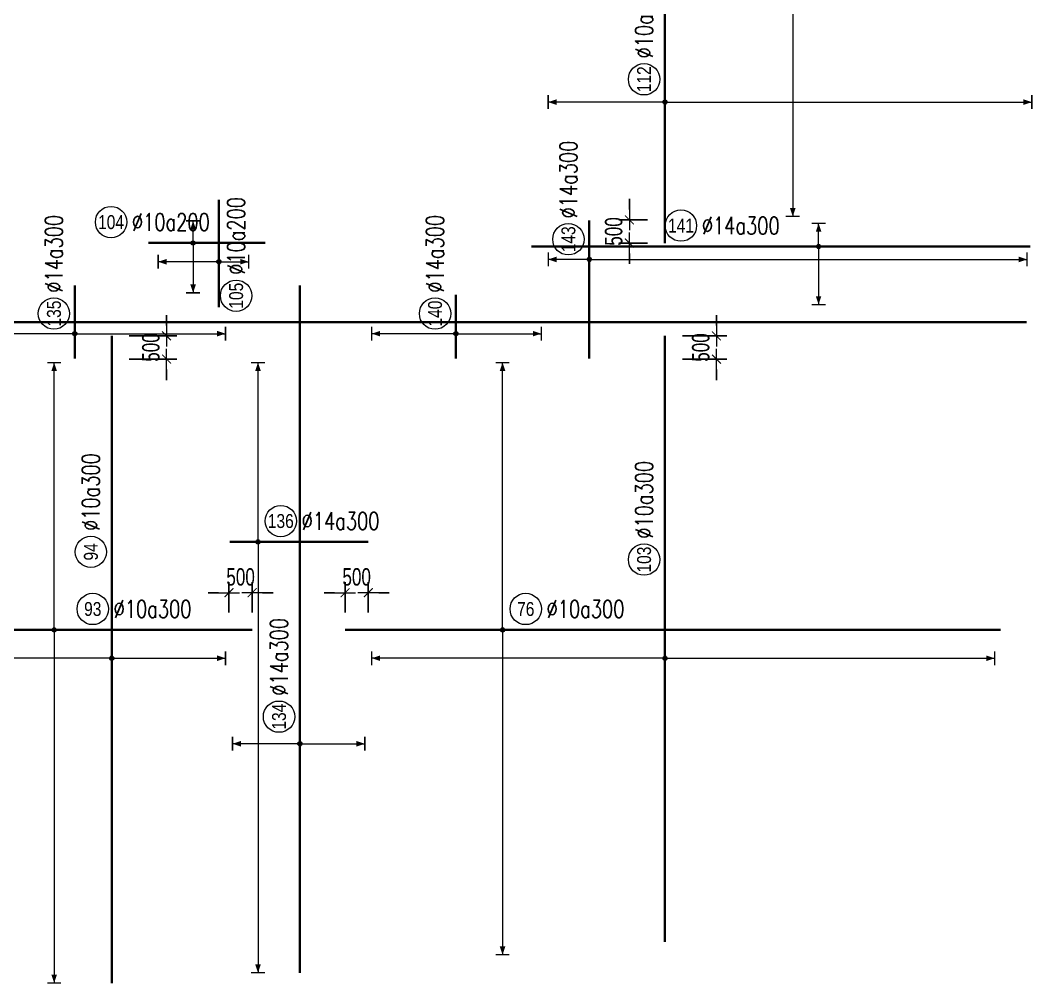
# Model space of a CAD drawing. Header units: millimetres. Extents: x -179076 to 505271, y -26127 to 124331.
# Drawn here: x 66705 to 88554, y 37243 to 58000 of the extents above; entities that cross this region are included whole.
import ezdxf
from ezdxf.enums import TextEntityAlignment as Align

# ---------------------------------------------------------------- set-up
doc = ezdxf.new("R2010")
doc.units = ezdxf.units.MM
doc.layers.get('0').update_dxf_attribs({"lineweight": 20})
doc.layers.get('Defpoints').update_dxf_attribs({"color": 151, "lineweight": 9})
for name, color, linetype, lineweight in [('NDC_S_DIM', 1, 'Continuous', 15), ('NDC_S_REBAR', 4, 'Continuous', 35), ('NDC_S_VN TEXT', 7, 'Continuous', 20)]:
    doc.layers.add(name, color=color, linetype=linetype, lineweight=lineweight)
doc.styles.add('ARIAL', font='arial.ttf', dxfattribs={"width": 0.8})
doc.styles.add('NDC_DIM', font='', dxfattribs={"width": 0.75})
doc.styles.add('NDC_EN TXT', font='romans.shx', dxfattribs={"width": 0.8})
doc.styles.get('NDC_DIM').set_extended_font_data('Dotum')
doc.dimstyles.new('NDC_dim_150', dxfattribs={"dimscale": 150, "dimtxt": 2.5, "dimasz": 1.5, "dimexe": 1.5, "dimexo": 2.5, "dimgap": 1, "dimtad": 1, "dimdec": 0, "dimzin": 0, "dimdsep": 46, "dimtxsty": 'NDC_DIM', "dimblk": 'DIMMARK', "dimcen": 0.09, "dimdle": 1.2, "dimclrd": 1, "dimclre": 1, "dimclrt": 3, "dimadec": 0, "dimazin": 0, "dimtfac": 1, "dimtdec": 0, "dimtix": 1, "dimtofl": 0, "dimtmove": 0, "dimatfit": 3, "dimfxl": 8, "dimfxlon": 1, "dimtolj": 1, "dimtzin": 0, "dimarcsym": 0})

# ---------------------------------------------------------------- blocks, each defined once
blk = doc.blocks.new('DIMMARK')
at = {"layer": 'NDC_S_DIM', "color": 1}
blk.add_line((-1.5, 0), (1, 0), dxfattribs=at)
at = {"layer": 'NDC_S_DIM', "color": 2, "const_width": 0.1}
blk.add_lwpolyline([(-0.424, -0.424), (0.424, 0.424)], dxfattribs=at)
blk = doc.blocks.new('*D223')
at = {"layer": 'Defpoints', "color": 0, "transparency": 16777216}
for p in [(79825, 53700), (80590, 53700), (80590, 53200)]:
    blk.add_point(p, dxfattribs=at)
at = {"layer": 'NDC_S_DIM', "color": 1, "lineweight": -2, "transparency": 16777216}
for p, q in [((79825, 53925), (79825, 54150)), ((80215, 53700), (79600, 53700)), ((80215, 53200), (79600, 53200)), ((79825, 52975), (79825, 52750))]:
    blk.add_line(p, q, dxfattribs=at)
at = {"layer": 'NDC_S_DIM', "color": 1, "lineweight": -2, "transparency": 16777216, "xscale": 225, "yscale": 225, "zscale": 225}
for p, rotation in [((79825, 53700), 270), ((79825, 53200), 90)]:
    blk.add_blockref('DIMMARK', p, dxfattribs=dict(at, rotation=rotation))
at = {"layer": 'NDC_S_DIM', "color": 3, "transparency": 16777216, "insert": (79487, 53450), "char_height": 375, "attachment_point": 5, "rotation": 90, "style": 'NDC_DIM'}
blk.add_mtext('\\A1;500', dxfattribs=at)
blk = doc.blocks.new('*D224')
at = {"layer": 'Defpoints', "color": 0, "transparency": 16777216}
for p in [(80590, 51200), (80590, 50700), (81700, 50700)]:
    blk.add_point(p, dxfattribs=at)
at = {"layer": 'NDC_S_DIM', "color": 1, "lineweight": -2, "transparency": 16777216}
for p, q in [((81700, 51425), (81700, 51650)), ((80965, 51200), (81925, 51200)), ((80965, 50700), (81925, 50700)), ((81700, 50475), (81700, 50250))]:
    blk.add_line(p, q, dxfattribs=at)
at = {"layer": 'NDC_S_DIM', "color": 1, "lineweight": -2, "transparency": 16777216, "xscale": 225, "yscale": 225, "zscale": 225}
for p, rotation in [((81700, 51200), 270), ((81700, 50700), 90)]:
    blk.add_blockref('DIMMARK', p, dxfattribs=dict(at, rotation=rotation))
at = {"layer": 'NDC_S_DIM', "color": 3, "transparency": 16777216, "insert": (81362, 50950), "char_height": 375, "attachment_point": 5, "rotation": 90, "style": 'NDC_DIM'}
blk.add_mtext('\\A1;500', dxfattribs=at)
blk = doc.blocks.new('*D225')
at = {"layer": 'Defpoints', "color": 0, "transparency": 16777216}
for p in [(74200, 45668), (73700, 44867), (74200, 44867)]:
    blk.add_point(p, dxfattribs=at)
at = {"layer": 'NDC_S_DIM', "color": 1, "lineweight": -2, "transparency": 16777216}
for p, q in [((73700, 45242), (73700, 45893)), ((74200, 45242), (74200, 45893)), ((73475, 45668), (73250, 45668)), ((74425, 45668), (74650, 45668))]:
    blk.add_line(p, q, dxfattribs=at)
at = {"layer": 'NDC_S_DIM', "color": 1, "lineweight": -2, "transparency": 16777216, "xscale": 225, "yscale": 225, "zscale": 225}
blk.add_blockref('DIMMARK', (73700, 45668), dxfattribs=at)
at = {"layer": 'NDC_S_DIM', "color": 1, "lineweight": -2, "transparency": 16777216, "xscale": 225, "yscale": 225, "zscale": 225, "rotation": 180}
blk.add_blockref('DIMMARK', (74200, 45668), dxfattribs=at)
at = {"layer": 'NDC_S_DIM', "color": 3, "transparency": 16777216, "insert": (73950, 46006), "char_height": 375, "attachment_point": 5, "style": 'NDC_DIM'}
blk.add_mtext('\\A1;500', dxfattribs=at)
blk = doc.blocks.new('*D226')
at = {"layer": 'Defpoints', "color": 0, "transparency": 16777216}
for p in [(71200, 45668), (71200, 44867), (71700, 44867)]:
    blk.add_point(p, dxfattribs=at)
at = {"layer": 'NDC_S_DIM', "color": 1, "lineweight": -2, "transparency": 16777216}
for p, q in [((71200, 45242), (71200, 45893)), ((71700, 45242), (71700, 45893)), ((70975, 45668), (70750, 45668)), ((71925, 45668), (72150, 45668))]:
    blk.add_line(p, q, dxfattribs=at)
at = {"layer": 'NDC_S_DIM', "color": 1, "lineweight": -2, "transparency": 16777216, "xscale": 225, "yscale": 225, "zscale": 225}
blk.add_blockref('DIMMARK', (71200, 45668), dxfattribs=at)
at = {"layer": 'NDC_S_DIM', "color": 1, "lineweight": -2, "transparency": 16777216, "xscale": 225, "yscale": 225, "zscale": 225, "rotation": 180}
blk.add_blockref('DIMMARK', (71700, 45668), dxfattribs=at)
at = {"layer": 'NDC_S_DIM', "color": 3, "transparency": 16777216, "insert": (71450, 46006), "char_height": 375, "attachment_point": 5, "style": 'NDC_DIM'}
blk.add_mtext('\\A1;500', dxfattribs=at)
blk = doc.blocks.new('*D236')
at = {"layer": 'Defpoints', "color": 0, "transparency": 16777216}
for p in [(68675, 51200), (68675, 50700), (69855, 50700)]:
    blk.add_point(p, dxfattribs=at)
at = {"layer": 'NDC_S_DIM', "color": 1, "lineweight": -2, "transparency": 16777216}
for p, q in [((69855, 51425), (69855, 51650)), ((69050, 51200), (70080, 51200)), ((69050, 50700), (70080, 50700)), ((69855, 50475), (69855, 50250))]:
    blk.add_line(p, q, dxfattribs=at)
at = {"layer": 'NDC_S_DIM', "color": 1, "lineweight": -2, "transparency": 16777216, "xscale": 225, "yscale": 225, "zscale": 225}
for p, rotation in [((69855, 51200), 270), ((69855, 50700), 90)]:
    blk.add_blockref('DIMMARK', p, dxfattribs=dict(at, rotation=rotation))
at = {"layer": 'NDC_S_DIM', "color": 3, "transparency": 16777216, "insert": (69518, 50950), "char_height": 375, "attachment_point": 5, "rotation": 90, "style": 'NDC_DIM'}
blk.add_mtext('\\A1;500', dxfattribs=at)
blk = doc.blocks.new('*U403')
h = blk.add_hatch(color=6)
edge = h.paths.add_edge_path()
edge.add_arc((-7.93, 0), 0.3, 0, 360)
at = {"layer": 'NDC_S_DIM', "color": 8}
for q in [(-7.93, 38.39), (-7.93, -50.72)]:
    blk.add_line((-7.93, 0), q, dxfattribs=at)
for points in [[(-8.93, 38.39, 0.2, 0.2, 0), (-6.93, 38.39, 0, 0, 0)], [(-8.93, -50.72, 0.2, 0.2, 0), (-6.93, -50.72, 0, 0, 0)]]:
    blk.add_lwpolyline(points, format="xyseb", dxfattribs=at)
at = {"layer": 'NDC_S_DIM'}
blk.add_circle((-2.39, 3), 2.25, dxfattribs=at)
at = {"layer": 'NDC_S_DIM', "color": 6}
blk.add_circle((-7.93, 0), 0.3, dxfattribs=at)
at = {"layer": 'NDC_S_DIM', "color": 8}
for points in [[(-8.33, 37.19), (-7.93, 38.39), (-7.53, 37.19)], [(-8.33, -49.52), (-7.93, -50.72), (-7.53, -49.52)]]:
    blk.add_solid(points, dxfattribs=at)
at = {"layer": 'NDC_S_REBAR'}
for p, q in [((0, 0), (-26.16, 0)), ((-26.16, 0), (-26.16, 0)), ((0, 0), (20.5, 0)), ((20.5, 0), (20.5, 0)), ((20.5, 0), (20.5, 0)), ((-26.16, 0), (-26.16, 0))]:
    blk.add_line(p, q, dxfattribs=at)
at = {"layer": 'NDC_S_VN TEXT', "style": 'ARIAL', "width": 0.8}
blk.add_attdef('KHT', text='', height=2, dxfattribs=at).set_placement((-2.39, 3), align=Align.MIDDLE_CENTER)
at = {"layer": 'NDC_S_VN TEXT', "color": 3, "style": 'NDC_EN TXT', "width": 0.75}
blk.add_attdef('DKT', (0.61, 1.75), '', height=2.5, dxfattribs=at)
blk = doc.blocks.new('*U402')
h = blk.add_hatch(color=6)
edge = h.paths.add_edge_path()
edge.add_arc((-3.55, 0), 0.3, 0, 360)
at = {"layer": 'NDC_S_DIM', "color": 8}
for q in [(-3.55, 38.39), (-3.55, -46.66)]:
    blk.add_line((-3.55, 0), q, dxfattribs=at)
for points in [[(-4.55, 38.39, 0.2, 0.2, 0), (-2.55, 38.39, 0, 0, 0)], [(-4.55, -46.66, 0.2, 0.2, 0), (-2.55, -46.66, 0, 0, 0)]]:
    blk.add_lwpolyline(points, format="xyseb", dxfattribs=at)
at = {"layer": 'NDC_S_DIM'}
blk.add_circle((-0.22, 3), 2.25, dxfattribs=at)
at = {"layer": 'NDC_S_DIM', "color": 6}
blk.add_circle((-3.55, 0), 0.3, dxfattribs=at)
at = {"layer": 'NDC_S_DIM', "color": 8}
for points in [[(-3.95, 37.19), (-3.55, 38.39), (-3.15, 37.19)], [(-3.95, -45.46), (-3.55, -46.66), (-3.15, -45.46)]]:
    blk.add_solid(points, dxfattribs=at)
at = {"layer": 'NDC_S_REBAR'}
for p, q in [((0, 0), (-26.16, 0)), ((-26.16, 0), (-26.16, 0)), ((0, 0), (67.96, 0)), ((67.96, 0), (67.96, 0)), ((67.96, 0), (67.96, 0)), ((-26.16, 0), (-26.16, 0))]:
    blk.add_line(p, q, dxfattribs=at)
at = {"layer": 'NDC_S_VN TEXT', "style": 'ARIAL', "width": 0.8}
blk.add_attdef('KHT', text='', height=2, dxfattribs=at).set_placement((-0.22, 3), align=Align.MIDDLE_CENTER)
at = {"layer": 'NDC_S_VN TEXT', "color": 3, "style": 'NDC_EN TXT', "width": 0.75}
blk.add_attdef('DKT', (2.78, 1.75), '', height=2.5, dxfattribs=at)
blk = doc.blocks.new('*U401')
h = blk.add_hatch(color=6)
edge = h.paths.add_edge_path()
edge.add_arc((13.48, 0), 0.3, 0, 360)
at = {"layer": 'NDC_S_DIM', "color": 8}
for q in [(13.48, 20.4), (13.48, -35.94)]:
    blk.add_line((13.48, 0), q, dxfattribs=at)
for points in [[(12.48, 20.4, 0.2, 0.2, 0), (14.48, 20.4, 0, 0, 0)], [(12.48, -35.94, 0.2, 0.2, 0), (14.48, -35.94, 0, 0, 0)]]:
    blk.add_lwpolyline(points, format="xyseb", dxfattribs=at)
at = {"layer": 'NDC_S_DIM'}
blk.add_circle((10.66, 3), 2.25, dxfattribs=at)
at = {"layer": 'NDC_S_DIM', "color": 6}
blk.add_circle((13.48, 0), 0.3, dxfattribs=at)
at = {"layer": 'NDC_S_DIM', "color": 8}
for points in [[(13.08, 19.2), (13.48, 20.4), (13.88, 19.2)], [(13.08, -34.74), (13.48, -35.94), (13.88, -34.74)]]:
    blk.add_solid(points, dxfattribs=at)
at = {"layer": 'NDC_S_REBAR'}
for p, q in [((0, 0), (-24.04, 0)), ((-24.04, 0), (-24.04, 0)), ((0, 0), (48.22, 0)), ((48.22, 0), (48.22, 0)), ((48.22, 0), (48.22, 0)), ((-24.04, 0), (-24.04, 0))]:
    blk.add_line(p, q, dxfattribs=at)
at = {"layer": 'NDC_S_VN TEXT', "style": 'ARIAL', "width": 0.8}
blk.add_attdef('KHT', text='', height=2, dxfattribs=at).set_placement((10.66, 3), align=Align.MIDDLE_CENTER)
at = {"layer": 'NDC_S_VN TEXT', "color": 3, "style": 'NDC_EN TXT', "width": 0.75}
blk.add_attdef('DKT', (13.66, 1.75), '', height=2.5, dxfattribs=at)
blk = doc.blocks.new('*U392')
h = blk.add_hatch(color=6)
edge = h.paths.add_edge_path()
edge.add_arc((-5.66, 0), 0.3, 0, 360)
at = {"layer": 'NDC_S_DIM', "color": 8}
for q in [(-5.66, 25.75), (-5.66, -61.89)]:
    blk.add_line((-5.66, 0), q, dxfattribs=at)
for points in [[(-6.66, 25.75, 0.2, 0.2, 0), (-4.66, 25.75, 0, 0, 0)], [(-6.66, -61.89, 0.2, 0.2, 0), (-4.66, -61.89, 0, 0, 0)]]:
    blk.add_lwpolyline(points, format="xyseb", dxfattribs=at)
at = {"layer": 'NDC_S_DIM'}
blk.add_circle((-2.39, 3), 2.25, dxfattribs=at)
at = {"layer": 'NDC_S_DIM', "color": 6}
blk.add_circle((-5.66, 0), 0.3, dxfattribs=at)
at = {"layer": 'NDC_S_DIM', "color": 8}
for points in [[(-6.06, 24.55), (-5.66, 25.75), (-5.26, 24.55)], [(-6.06, -60.69), (-5.66, -61.89), (-5.26, -60.69)]]:
    blk.add_solid(points, dxfattribs=at)
at = {"layer": 'NDC_S_REBAR'}
for p, q in [((0, 0), (-9.73, 0)), ((-9.73, 0), (-9.73, 0)), ((0, 0), (10.15, 0)), ((10.15, 0), (10.15, 0)), ((10.15, 0), (10.15, 0)), ((-9.73, 0), (-9.73, 0))]:
    blk.add_line(p, q, dxfattribs=at)
at = {"layer": 'NDC_S_VN TEXT', "style": 'ARIAL', "width": 0.8}
blk.add_attdef('KHT', text='', height=2, dxfattribs=at).set_placement((-2.39, 3), align=Align.MIDDLE_CENTER)
at = {"layer": 'NDC_S_VN TEXT', "color": 3, "style": 'NDC_EN TXT', "width": 0.75}
blk.add_attdef('DKT', (0.61, 1.75), '', height=2.5, dxfattribs=at)
blk = doc.blocks.new('*U382')
h = blk.add_hatch(color=6)
edge = h.paths.add_edge_path()
edge.add_arc((-5.66, 0), 0.3, 0, 360)
at = {"layer": 'NDC_S_DIM', "color": 8}
for q in [(-5.66, 22.67), (-5.66, -16.33)]:
    blk.add_line((-5.66, 0), q, dxfattribs=at)
for points in [[(-6.66, 22.67, 0.2, 0.2, 0), (-4.66, 22.67, 0, 0, 0)], [(-6.66, -16.33, 0.2, 0.2, 0), (-4.66, -16.33, 0, 0, 0)]]:
    blk.add_lwpolyline(points, format="xyseb", dxfattribs=at)
at = {"layer": 'NDC_S_DIM'}
blk.add_circle((9.62, 3), 2.25, dxfattribs=at)
at = {"layer": 'NDC_S_DIM', "color": 6}
blk.add_circle((-5.66, 0), 0.3, dxfattribs=at)
at = {"layer": 'NDC_S_DIM', "color": 8}
for points in [[(-6.06, 21.47), (-5.66, 22.67), (-5.26, 21.47)], [(-6.06, -15.13), (-5.66, -16.33), (-5.26, -15.13)]]:
    blk.add_solid(points, dxfattribs=at)
at = {"layer": 'NDC_S_REBAR'}
for p, q in [((0, 0), (-52.32, 0)), ((-52.32, 0), (-52.32, 0)), ((0, 0), (40.64, 0)), ((40.64, 0), (40.64, 0)), ((40.64, 0), (40.64, 0)), ((-52.32, 0), (-52.32, 0))]:
    blk.add_line(p, q, dxfattribs=at)
at = {"layer": 'NDC_S_VN TEXT', "style": 'ARIAL', "width": 0.8}
blk.add_attdef('KHT', text='', height=2, dxfattribs=at).set_placement((9.62, 3), align=Align.MIDDLE_CENTER)
at = {"layer": 'NDC_S_VN TEXT', "color": 3, "style": 'NDC_EN TXT', "width": 0.75}
blk.add_attdef('DKT', (12.62, 1.75), '', height=2.5, dxfattribs=at)
blk = doc.blocks.new('*U381')
h = blk.add_hatch(color=6)
edge = h.paths.add_edge_path()
edge.add_arc((-5.66, 0), 0.3, 0, 360)
at = {"layer": 'NDC_S_DIM', "color": 8}
for q in [(-5.66, 42.1), (-5.66, -47.35)]:
    blk.add_line((-5.66, 0), q, dxfattribs=at)
for points in [[(-6.66, 42.1, 0.2, 0.2, 0), (-4.66, 42.1, 0, 0, 0)], [(-6.66, -47.35, 0.2, 0.2, 0), (-4.66, -47.35, 0, 0, 0)]]:
    blk.add_lwpolyline(points, format="xyseb", dxfattribs=at)
at = {"layer": 'NDC_S_DIM'}
blk.add_circle((8.51, 3), 2.25, dxfattribs=at)
at = {"layer": 'NDC_S_DIM', "color": 6}
blk.add_circle((-5.66, 0), 0.3, dxfattribs=at)
at = {"layer": 'NDC_S_DIM', "color": 8}
for points in [[(-6.06, 40.9), (-5.66, 42.1), (-5.26, 40.9)], [(-6.06, -46.15), (-5.66, -47.35), (-5.26, -46.15)]]:
    blk.add_solid(points, dxfattribs=at)
at = {"layer": 'NDC_S_REBAR'}
for p, q in [((0, 0), (-46.4, 0)), ((-46.4, 0), (-46.4, 0)), ((0, 0), (40.64, 0)), ((40.64, 0), (40.64, 0)), ((40.64, 0), (40.64, 0)), ((-46.4, 0), (-46.4, 0))]:
    blk.add_line(p, q, dxfattribs=at)
at = {"layer": 'NDC_S_VN TEXT', "style": 'ARIAL', "width": 0.8}
blk.add_attdef('KHT', text='', height=2, dxfattribs=at).set_placement((8.51, 3), align=Align.MIDDLE_CENTER)
at = {"layer": 'NDC_S_VN TEXT', "color": 3, "style": 'NDC_EN TXT', "width": 0.75}
blk.add_attdef('DKT', (11.51, 1.75), '', height=2.5, dxfattribs=at)
blk = doc.blocks.new('*U373')
h = blk.add_hatch(color=6)
edge = h.paths.add_edge_path()
edge.add_arc((-26.39, 0), 0.3, 0, 360)
at = {"layer": 'NDC_S_DIM', "color": 8}
for q in [(-26.39, 9.68), (-26.39, -9.32)]:
    blk.add_line((-26.39, 0), q, dxfattribs=at)
for points in [[(-27.39, 9.68, 0.2, 0.2, 0), (-25.39, 9.68, 0, 0, 0)], [(-27.39, -9.32, 0.2, 0.2, 0), (-25.39, -9.32, 0, 0, 0)]]:
    blk.add_lwpolyline(points, format="xyseb", dxfattribs=at)
at = {"layer": 'NDC_S_DIM'}
blk.add_circle((-22.5, 3), 2.25, dxfattribs=at)
at = {"layer": 'NDC_S_DIM', "color": 6}
blk.add_circle((-26.39, 0), 0.3, dxfattribs=at)
at = {"layer": 'NDC_S_DIM', "color": 8}
for points in [[(-26.79, 8.48), (-26.39, 9.68), (-25.99, 8.48)], [(-26.79, -8.12), (-26.39, -9.32), (-25.99, -8.12)]]:
    blk.add_solid(points, dxfattribs=at)
at = {"layer": 'NDC_S_REBAR'}
for p, q in [((0, 0), (-59.27, 0)), ((-59.27, 0), (-59.27, 0)), ((0, 0), (39.42, 0)), ((39.42, 0), (39.42, 0)), ((39.42, 0), (39.42, 0)), ((-59.27, 0), (-59.27, 0))]:
    blk.add_line(p, q, dxfattribs=at)
at = {"layer": 'NDC_S_VN TEXT', "style": 'ARIAL', "width": 0.8}
blk.add_attdef('KHT', text='', height=2, dxfattribs=at).set_placement((-22.5, 3), align=Align.MIDDLE_CENTER)
at = {"layer": 'NDC_S_VN TEXT', "color": 3, "style": 'NDC_EN TXT', "width": 0.75}
blk.add_attdef('DKT', (-19.5, 1.75), '', height=2.5, dxfattribs=at)
blk = doc.blocks.new('*U366')
h = blk.add_hatch(color=6)
edge = h.paths.add_edge_path()
edge.add_arc((-5.66, 0), 0.3, 0, 360)
at = {"layer": 'NDC_S_DIM', "color": 8}
for q in [(-5.66, 16.77), (-5.66, -52.68)]:
    blk.add_line((-5.66, 0), q, dxfattribs=at)
for points in [[(-6.66, 16.77, 0.2, 0.2, 0), (-4.66, 16.77, 0, 0, 0)], [(-6.66, -52.68, 0.2, 0.2, 0), (-4.66, -52.68, 0, 0, 0)]]:
    blk.add_lwpolyline(points, format="xyseb", dxfattribs=at)
at = {"layer": 'NDC_S_DIM'}
blk.add_circle((-2.39, 3), 2.25, dxfattribs=at)
at = {"layer": 'NDC_S_DIM', "color": 6}
blk.add_circle((-5.66, 0), 0.3, dxfattribs=at)
at = {"layer": 'NDC_S_DIM', "color": 8}
for points in [[(-6.06, 15.57), (-5.66, 16.77), (-5.26, 15.57)], [(-6.06, -51.48), (-5.66, -52.68), (-5.26, -51.48)]]:
    blk.add_solid(points, dxfattribs=at)
at = {"layer": 'NDC_S_REBAR'}
for p, q in [((0, 0), (-25.91, 0)), ((-25.91, 0), (-25.91, 0)), ((0, 0), (38.09, 0)), ((38.09, 0), (38.09, 0)), ((38.09, 0), (38.09, 0)), ((-25.91, 0), (-25.91, 0))]:
    blk.add_line(p, q, dxfattribs=at)
at = {"layer": 'NDC_S_VN TEXT', "style": 'ARIAL', "width": 0.8}
blk.add_attdef('KHT', text='', height=2, dxfattribs=at).set_placement((-2.39, 3), align=Align.MIDDLE_CENTER)
at = {"layer": 'NDC_S_VN TEXT', "color": 3, "style": 'NDC_EN TXT', "width": 0.75}
blk.add_attdef('DKT', (0.61, 1.75), '', height=2.5, dxfattribs=at)
blk = doc.blocks.new('*U365')
h = blk.add_hatch(color=6)
edge = h.paths.add_edge_path()
edge.add_arc((-1.02, 0), 0.3, 0, 360)
at = {"layer": 'NDC_S_DIM', "color": 8}
for q in [(-1.02, 5.9), (-1.02, -62.87)]:
    blk.add_line((-1.02, 0), q, dxfattribs=at)
for points in [[(-2.02, 5.9, 0.2, 0.2, 0), (-0.02, 5.9, 0, 0, 0)], [(-2.02, -62.87, 0.2, 0.2, 0), (-0.02, -62.87, 0, 0, 0)]]:
    blk.add_lwpolyline(points, format="xyseb", dxfattribs=at)
at = {"layer": 'NDC_S_DIM'}
blk.add_circle((1.87, 3), 2.25, dxfattribs=at)
at = {"layer": 'NDC_S_DIM', "color": 6}
blk.add_circle((-1.02, 0), 0.3, dxfattribs=at)
at = {"layer": 'NDC_S_DIM', "color": 8}
for points in [[(-1.42, 4.7), (-1.02, 5.9), (-0.62, 4.7)], [(-1.42, -61.67), (-1.02, -62.87), (-0.62, -61.67)]]:
    blk.add_solid(points, dxfattribs=at)
at = {"layer": 'NDC_S_REBAR'}
for p, q in [((0, 0), (-15.24, 0)), ((-15.24, 0), (-15.24, 0)), ((0, 0), (4.56, 0)), ((4.56, 0), (4.56, 0)), ((4.56, 0), (4.56, 0)), ((-15.24, 0), (-15.24, 0))]:
    blk.add_line(p, q, dxfattribs=at)
at = {"layer": 'NDC_S_VN TEXT', "style": 'ARIAL', "width": 0.8}
blk.add_attdef('KHT', text='', height=2, dxfattribs=at).set_placement((1.87, 3), align=Align.MIDDLE_CENTER)
at = {"layer": 'NDC_S_VN TEXT', "color": 3, "style": 'NDC_EN TXT', "width": 0.75}
blk.add_attdef('DKT', (4.87, 1.75), '', height=2.5, dxfattribs=at)
blk = doc.blocks.new('*U359')
h = blk.add_hatch(color=6)
edge = h.paths.add_edge_path()
edge.add_arc((-1.02, 0), 0.3, 0, 360)
at = {"layer": 'NDC_S_DIM', "color": 8}
for q in [(-1.02, 17.36), (-1.02, -21.64)]:
    blk.add_line((-1.02, 0), q, dxfattribs=at)
for points in [[(-2.02, 17.36, 0.2, 0.2, 0), (-0.02, 17.36, 0, 0, 0)], [(-2.02, -21.64, 0.2, 0.2, 0), (-0.02, -21.64, 0, 0, 0)]]:
    blk.add_lwpolyline(points, format="xyseb", dxfattribs=at)
at = {"layer": 'NDC_S_DIM'}
blk.add_circle((1.87, 3), 2.25, dxfattribs=at)
at = {"layer": 'NDC_S_DIM', "color": 6}
blk.add_circle((-1.02, 0), 0.3, dxfattribs=at)
at = {"layer": 'NDC_S_DIM', "color": 8}
for points in [[(-1.42, 16.16), (-1.02, 17.36), (-0.62, 16.16)], [(-1.42, -20.44), (-1.02, -21.64), (-0.62, -20.44)]]:
    blk.add_solid(points, dxfattribs=at)
at = {"layer": 'NDC_S_REBAR'}
for p, q in [((0, 0), (-4.57, 0)), ((-4.57, 0), (-4.57, 0)), ((0, 0), (5.9, 0)), ((5.9, 0), (5.9, 0)), ((5.9, 0), (5.9, 0)), ((-4.57, 0), (-4.57, 0))]:
    blk.add_line(p, q, dxfattribs=at)
at = {"layer": 'NDC_S_VN TEXT', "style": 'ARIAL', "width": 0.8}
blk.add_attdef('KHT', text='', height=2, dxfattribs=at).set_placement((1.87, 3), align=Align.MIDDLE_CENTER)
at = {"layer": 'NDC_S_VN TEXT', "color": 3, "style": 'NDC_EN TXT', "width": 0.75}
blk.add_attdef('DKT', (4.87, 1.75), '', height=2.5, dxfattribs=at)
blk = doc.blocks.new('*U358')
h = blk.add_hatch(color=6)
edge = h.paths.add_edge_path()
edge.add_arc((-1.02, 0), 0.3, 0, 360)
at = {"layer": 'NDC_S_DIM', "color": 8}
for q in [(-1.02, 12.08), (-1.02, -12.25)]:
    blk.add_line((-1.02, 0), q, dxfattribs=at)
for points in [[(-2.02, 12.08, 0.2, 0.2, 0), (-0.02, 12.08, 0, 0, 0)], [(-2.02, -12.25, 0.2, 0.2, 0), (-0.02, -12.25, 0, 0, 0)]]:
    blk.add_lwpolyline(points, format="xyseb", dxfattribs=at)
at = {"layer": 'NDC_S_DIM'}
blk.add_circle((1.87, 3), 2.25, dxfattribs=at)
at = {"layer": 'NDC_S_DIM', "color": 6}
blk.add_circle((-1.02, 0), 0.3, dxfattribs=at)
at = {"layer": 'NDC_S_DIM', "color": 8}
for points in [[(-1.42, 10.88), (-1.02, 12.08), (-0.62, 10.88)], [(-1.42, -11.05), (-1.02, -12.25), (-0.62, -11.05)]]:
    blk.add_solid(points, dxfattribs=at)
at = {"layer": 'NDC_S_REBAR'}
for p, q in [((0, 0), (-4.57, 0)), ((-4.57, 0), (-4.57, 0)), ((0, 0), (4.56, 0)), ((4.56, 0), (4.56, 0)), ((4.56, 0), (4.56, 0)), ((-4.57, 0), (-4.57, 0))]:
    blk.add_line(p, q, dxfattribs=at)
at = {"layer": 'NDC_S_VN TEXT', "style": 'ARIAL', "width": 0.8}
blk.add_attdef('KHT', text='', height=2, dxfattribs=at).set_placement((1.87, 3), align=Align.MIDDLE_CENTER)
at = {"layer": 'NDC_S_VN TEXT', "color": 3, "style": 'NDC_EN TXT', "width": 0.75}
blk.add_attdef('DKT', (4.87, 1.75), '', height=2.5, dxfattribs=at)
blk = doc.blocks.new('*U357')
h = blk.add_hatch(color=6)
edge = h.paths.add_edge_path()
edge.add_arc((27.07, 0), 0.3, 0, 360)
at = {"layer": 'NDC_S_DIM', "color": 8}
for q in [(27.07, 1.53), (27.07, -4.8)]:
    blk.add_line((27.07, 0), q, dxfattribs=at)
for points in [[(26.07, 1.53, 0.2, 0.2, 0), (28.07, 1.53, 0, 0, 0)], [(26.07, -4.8, 0.2, 0.2, 0), (28.07, -4.8, 0, 0, 0)]]:
    blk.add_lwpolyline(points, format="xyseb", dxfattribs=at)
at = {"layer": 'NDC_S_DIM', "color": 6}
blk.add_circle((27.07, 0), 0.3, dxfattribs=at)
at = {"layer": 'NDC_S_DIM'}
blk.add_circle((35.24, -3.03), 2.25, dxfattribs=at)
at = {"layer": 'NDC_S_DIM', "color": 8}
for points in [[(26.67, 0.33), (27.07, 1.53), (27.47, 0.33)], [(26.67, -3.6), (27.07, -4.8), (27.47, -3.6)]]:
    blk.add_solid(points, dxfattribs=at)
at = {"layer": 'NDC_S_REBAR'}
for p, q in [((0, 0), (-57.23, 0)), ((-57.23, 0), (-57.23, 0)), ((0, 0), (281.19, 0)), ((281.19, 0), (281.19, 0)), ((281.19, 0), (281.19, 0)), ((-57.23, 0), (-57.23, 0))]:
    blk.add_line(p, q, dxfattribs=at)
at = {"layer": 'NDC_S_VN TEXT', "style": 'ARIAL', "width": 0.8}
blk.add_attdef('KHT', text='', height=2, dxfattribs=at).set_placement((35.24, -3.03), align=Align.MIDDLE_CENTER)
at = {"layer": 'NDC_S_VN TEXT', "color": 3, "style": 'NDC_EN TXT', "width": 0.75}
blk.add_attdef('DKT', (38.24, -4.28), '', height=2.5, dxfattribs=at)
blk = doc.blocks.new('*U356')
h = blk.add_hatch(color=6)
edge = h.paths.add_edge_path()
edge.add_arc((37.5, 0), 0.3, 0, 360)
at = {"layer": 'NDC_S_DIM', "color": 8}
for q in [(37.5, 3.33), (37.5, -8.34)]:
    blk.add_line((37.5, 0), q, dxfattribs=at)
for points in [[(36.5, 3.33, 0.2, 0.2, 0), (38.5, 3.33, 0, 0, 0)], [(36.5, -8.34, 0.2, 0.2, 0), (38.5, -8.34, 0, 0, 0)]]:
    blk.add_lwpolyline(points, format="xyseb", dxfattribs=at)
at = {"layer": 'NDC_S_DIM'}
blk.add_circle((17.74, 3), 2.25, dxfattribs=at)
at = {"layer": 'NDC_S_DIM', "color": 6}
blk.add_circle((37.5, 0), 0.3, dxfattribs=at)
at = {"layer": 'NDC_S_DIM', "color": 8}
for points in [[(37.1, 2.13), (37.5, 3.33), (37.9, 2.13)], [(37.1, -7.14), (37.5, -8.34), (37.9, -7.14)]]:
    blk.add_solid(points, dxfattribs=at)
at = {"layer": 'NDC_S_REBAR'}
for p, q in [((0, 0), (-3.73, 0)), ((-3.73, 0), (-3.73, 0)), ((0, 0), (67.89, 0)), ((67.89, 0), (67.89, 0)), ((67.89, 0), (67.89, 0)), ((-3.73, 0), (-3.73, 0))]:
    blk.add_line(p, q, dxfattribs=at)
at = {"layer": 'NDC_S_VN TEXT', "style": 'ARIAL', "width": 0.8}
blk.add_attdef('KHT', text='', height=2, dxfattribs=at).set_placement((17.74, 3), align=Align.MIDDLE_CENTER)
at = {"layer": 'NDC_S_VN TEXT', "color": 3, "style": 'NDC_EN TXT', "width": 0.75}
blk.add_attdef('DKT', (20.74, 1.75), '', height=2.5, dxfattribs=at)
blk = doc.blocks.new('*U349')
h = blk.add_hatch(color=6)
edge = h.paths.add_edge_path()
edge.add_arc((-2.78, 0), 0.3, 0, 360)
at = {"layer": 'NDC_S_DIM', "color": 8}
for q in [(-2.78, 3.18), (-2.78, -7.16)]:
    blk.add_line((-2.78, 0), q, dxfattribs=at)
for points in [[(-3.78, 3.18, 0.2, 0.2, 0), (-1.78, 3.18, 0, 0, 0)], [(-3.78, -7.16, 0.2, 0.2, 0), (-1.78, -7.16, 0, 0, 0)]]:
    blk.add_lwpolyline(points, format="xyseb", dxfattribs=at)
at = {"layer": 'NDC_S_DIM'}
blk.add_circle((-14.56, 3), 2.25, dxfattribs=at)
at = {"layer": 'NDC_S_DIM', "color": 6}
blk.add_circle((-2.78, 0), 0.3, dxfattribs=at)
at = {"layer": 'NDC_S_DIM', "color": 8}
for points in [[(-3.18, 1.98), (-2.78, 3.18), (-2.38, 1.98)], [(-3.18, -5.96), (-2.78, -7.16), (-2.38, -5.96)]]:
    blk.add_solid(points, dxfattribs=at)
at = {"layer": 'NDC_S_REBAR'}
for p, q in [((0, 0), (-9.16, 0)), ((-9.16, 0), (-9.16, 0)), ((0, 0), (7.57, 0)), ((7.57, 0), (7.57, 0)), ((7.57, 0), (7.57, 0)), ((-9.16, 0), (-9.16, 0))]:
    blk.add_line(p, q, dxfattribs=at)
at = {"layer": 'NDC_S_VN TEXT', "style": 'ARIAL', "width": 0.8}
blk.add_attdef('KHT', text='', height=2, dxfattribs=at).set_placement((-14.56, 3), align=Align.MIDDLE_CENTER)
at = {"layer": 'NDC_S_VN TEXT', "color": 3, "style": 'NDC_EN TXT', "width": 0.75}
blk.add_attdef('DKT', (-11.56, 1.75), '', height=2.5, dxfattribs=at)
blk = doc.blocks.new('*U348')
h = blk.add_hatch(color=6)
edge = h.paths.add_edge_path()
edge.add_arc((-2.2, 0), 0.3, 0, 360)
at = {"layer": 'NDC_S_DIM', "color": 8}
for q in [(-2.2, 8.72), (-2.2, -4.28)]:
    blk.add_line((-2.2, 0), q, dxfattribs=at)
for points in [[(-3.2, 8.72, 0.2, 0.2, 0), (-1.2, 8.72, 0, 0, 0)], [(-3.2, -4.28, 0.2, 0.2, 0), (-1.2, -4.28, 0, 0, 0)]]:
    blk.add_lwpolyline(points, format="xyseb", dxfattribs=at)
at = {"layer": 'NDC_S_DIM', "color": 6}
blk.add_circle((-2.2, 0), 0.3, dxfattribs=at)
at = {"layer": 'NDC_S_DIM'}
blk.add_circle((-7.08, -2.47), 2.25, dxfattribs=at)
at = {"layer": 'NDC_S_DIM', "color": 8}
for points in [[(-2.6, 7.52), (-2.2, 8.72), (-1.8, 7.52)], [(-2.6, -3.08), (-2.2, -4.28), (-1.8, -3.08)]]:
    blk.add_solid(points, dxfattribs=at)
at = {"layer": 'NDC_S_REBAR'}
for p, q in [((0, 0), (-8.72, 0)), ((-8.72, 0), (-8.72, 0)), ((0, 0), (6.68, 0)), ((6.68, 0), (6.68, 0)), ((6.68, 0), (6.68, 0)), ((-8.72, 0), (-8.72, 0))]:
    blk.add_line(p, q, dxfattribs=at)
at = {"layer": 'NDC_S_VN TEXT', "color": 3, "style": 'NDC_EN TXT', "width": 0.75}
blk.add_attdef('DKT', (-4.08, -3.72), '', height=2.5, dxfattribs=at)
at = {"layer": 'NDC_S_VN TEXT', "style": 'ARIAL', "width": 0.8}
blk.add_attdef('KHT', text='', height=2, dxfattribs=at).set_placement((-7.08, -2.47), align=Align.MIDDLE_CENTER)

msp = doc.modelspace()

# ---------------------------------------------------------------- block references
at = {"xscale": 150, "yscale": 150, "zscale": 150, "rotation": 90}
for name, p, values in [('*U366', (80589.8, 57086.5), {'KHT': '112', 'DKT': '%%C10a300'}), ('*U365', (78960.4, 53000.7), {'KHT': '143', 'DKT': '%%c14a300'}), ('*U348', (70982.7, 53127.6), {'KHT': '105', 'DKT': '%%C10a200'}), ('*U359', (67878.5, 51400.7), {'KHT': '135', 'DKT': '%%c14a300'}), ('*U358', (76087.7, 51400.7), {'KHT': '140', 'DKT': '%%c14a300'}), ('*U373', (72727.4, 46371.8), {'KHT': '134', 'DKT': '%%c14a300'}), ('*U382', (68675, 45104.4), {'KHT': '94', 'DKT': '%%C10a300'}), ('*U381', (80589.8, 45104.4), {'KHT': '103', 'DKT': '%%C10a300'})]:
    msp.add_blockref(name, p, dxfattribs=at).add_auto_attribs(values)
at = {"xscale": 150, "yscale": 150, "zscale": 150}
for name, p, values in [('*U401', (81321.2, 59165.3), {'KHT': '114', 'DKT': '%%C10a300'}), ('*U349', (70843.9, 53202.3), {'KHT': '104', 'DKT': '%%C10a200'}), ('*U356', (78274.1, 53126.2), {'KHT': '141', 'DKT': '%%c14a300'}), ('*U357', (46199.8, 51495.1), {'KHT': '122', 'DKT': '%%c14a300'}), ('*U403', (68624.3, 44866.6), {'KHT': '93', 'DKT': '%%C10a300'}), ('*U392', (72674.1, 46762), {'KHT': '136', 'DKT': '%%c14a300'}), ('*U402', (77624.3, 44866.6), {'KHT': '76', 'DKT': '%%C10a300'})]:
    msp.add_blockref(name, p, dxfattribs=at).add_auto_attribs(values)

# ---------------------------------------------------------------- dimensions: what is measured, and where the dimension line sits
at = {"layer": 'NDC_S_DIM'}
for base, p1, p2, picture, middle in [((79824.8, 53700), (80589.8, 53200), (80589.8, 53700), '*D223', (79487.1, 53450)), ((69855.3, 50700), (68675, 51200), (68675, 50700), '*D236', (69517.5, 50950)), ((81700, 50700), (80589.8, 51200), (80589.8, 50700), '*D224', (81362.2, 50950))]:
    dim = msp.add_linear_dim(base=base, p1=p1, p2=p2, angle=90, dimstyle='NDC_dim_150', dxfattribs=at)
    dim.commit()
    dim.dimension.update_dxf_attribs({"geometry": picture, "text_midpoint": middle})
for base, p1, p2, picture, middle in [((71200, 45667.8), (71700, 44866.6), (71200, 44866.6), '*D226', (71450, 46005.5)), ((74200, 45667.8), (73700, 44866.6), (74200, 44866.6), '*D225', (73950, 46005.5))]:
    dim = msp.add_linear_dim(base=base, p1=p1, p2=p2, dimstyle='NDC_dim_150', dxfattribs=at)
    dim.commit()
    dim.dimension.update_dxf_attribs({"geometry": picture, "text_midpoint": middle})

doc.saveas('drawing.dxf')
